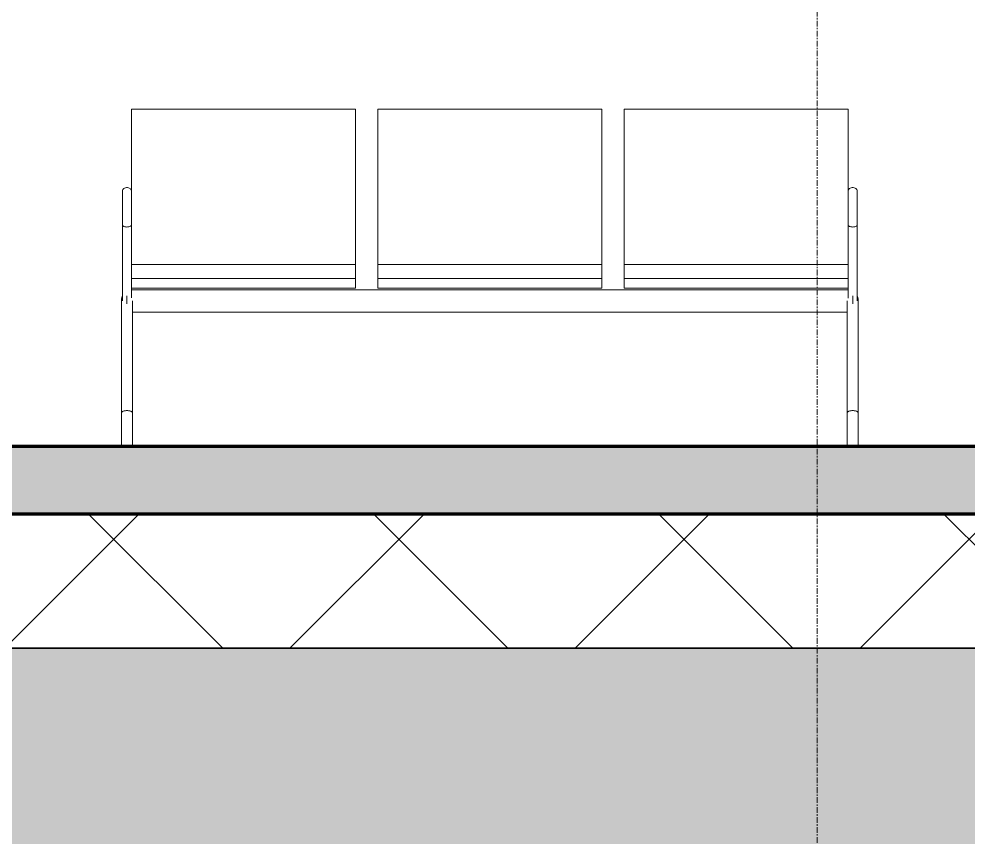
# Model space of a CAD drawing. Header units: millimetres. Extents: x -35190 to 411743, y -233114 to 23872.
# Drawn here: x 13960 to 16078, y -222143 to -220317 of the extents above; entities that cross this region are included whole.
import ezdxf

# ---------------------------------------------------------------- set-up
doc = ezdxf.new("R2010")
doc.units = ezdxf.units.MM
doc.linetypes.add('Centre', pattern=[31.75, 6.35, -4.7625, 15.875, -4.7625])
doc.linetypes.add('Grid Line', pattern=[22.225, 12.7, -3.175, 3.175, -3.175])
for name, color, linetype, lineweight in [('A-DETL-GENF', 92, 'Continuous', 18), ('A-DETL-THIN', 151, 'Continuous', 18), ('A-FLOR-LEVL', 51, 'Continuous', 18), ('I-FURN', 30, 'Continuous', 18), ('S-GRID', 1, 'Continuous', 9)]:
    doc.layers.add(name, color=color, linetype=linetype, lineweight=lineweight)

# ---------------------------------------------------------------- blocks, each defined once
blk = doc.blocks.new('Waitiing_Room_Seat_-_3St_3749 - Three Seater-V10-Section 2')
at = {"layer": 'I-FURN'}
for p, q in [((10715.3, 1203.1), (10715.3, 1203.1)), ((11215.3, 1203.1), (11215.3, 1203.1)), ((11265.3, 1203.1), (11265.3, 1203.1)), ((11765.3, 1203.1), (11765.3, 1203.1)), ((11815.3, 1203.1), (11815.3, 1203.1)), ((12315.3, 1203.1), (12315.3, 1203.1)), ((12335.3, 996.5), (12335.3, 990.9)), ((12335.3, 990.9), (12335.3, 996.5)), ((10715.3, 803.8), (11215.3, 803.8)), ((11215.3, 803.8), (11215.3, 804.3)), ((11265.3, 804.3), (11265.3, 803.8)), ((11265.3, 803.8), (11765.3, 803.8)), ((11765.3, 803.8), (11765.3, 804.3)), ((11815.3, 804.3), (11815.3, 803.8)), ((11815.3, 803.8), (12315.3, 803.8))]:
    blk.add_line(p, q, dxfattribs=at)
at = {"layer": 'I-FURN', "flags": 128}
for points in [[(10701.8, 1027.7), (10699.7, 1026.9), (10698, 1025.7), (10696.8, 1024.6), (10696.1, 1023.6), (10695.5, 1022.1), (10695.3, 1020.7)], [(10715.3, 1020.7), (10715.1, 1022.2), (10714.5, 1023.6), (10713.5, 1024.9), (10712.2, 1026.1), (10710.5, 1027.1), (10708.5, 1027.8), (10706.3, 1028.1), (10704, 1028.1)], [(12321.8, 1027.7), (12319.7, 1026.9), (12318, 1025.7), (12316.8, 1024.6), (12316.1, 1023.6), (12315.5, 1022.1), (12315.3, 1020.7)], [(12335.3, 1020.7), (12335.1, 1022.2), (12334.5, 1023.6), (12333.5, 1024.9), (12332.2, 1026.1), (12330.5, 1027.1), (12328.5, 1027.8), (12326.3, 1028.1), (12324.1, 1028.1)]]:
    blk.add_lwpolyline(points, dxfattribs=at)
blk = doc.blocks.new('Waitiing_Room_Seat_-_3St_3749 - Three Seater-V11-Section 2')
at = {"layer": 'I-FURN'}
for p, q in [((11215.3, 1203.1), (10715.3, 1203.1)), ((10715.3, 1203.1), (10715.3, 1200)), ((10715.3, 1200), (10715.3, 1021)), ((11215.3, 1200), (11215.3, 1203.1)), ((11215.3, 871.8), (11215.3, 1200)), ((11765.3, 1203.1), (11265.3, 1203.1)), ((11265.3, 1203.1), (11265.3, 1200)), ((11265.3, 1200), (11265.3, 871.8)), ((11765.3, 1200), (11765.3, 1203.1)), ((11765.3, 871.8), (11765.3, 1200)), ((12315.3, 1203.1), (11815.3, 1203.1)), ((11815.3, 1203.1), (11815.3, 1200)), ((11815.3, 1200), (11815.3, 871.8)), ((12315.3, 1200), (12315.3, 1203.1)), ((12315.3, 1021), (12315.3, 1200)), ((10695.3, 1017.6), (10695.3, 1014.6)), ((12315.3, 1017.6), (12315.3, 1014.6)), ((10715.3, 996.6), (10715.3, 991)), ((10695.3, 944.7), (10695.3, 775)), ((10715.3, 856.5), (10715.3, 944.7)), ((12315.3, 944.7), (12315.3, 856.5)), ((12335.3, 775), (12335.3, 944.7)), ((11215.3, 871.8), (11215.3, 856.4)), ((11265.3, 856.4), (11265.3, 871.8)), ((11765.3, 871.8), (11765.3, 856.4)), ((11815.3, 856.4), (11815.3, 871.8)), ((11215.3, 856.6), (10715.3, 856.6)), ((10715.3, 856.6), (10715.3, 835)), ((11215.3, 835), (11215.3, 856.6)), ((11765.3, 856.6), (11265.3, 856.6)), ((11265.3, 856.6), (11265.3, 835)), ((11765.3, 835), (11765.3, 856.6)), ((12315.3, 856.6), (11815.3, 856.6)), ((11815.3, 856.6), (11815.3, 835)), ((12315.3, 835), (12315.3, 856.6)), ((10715.3, 835), (10715.3, 825.2)), ((11215.3, 825.2), (11215.3, 835)), ((11265.3, 835), (11265.3, 825.2)), ((11765.3, 825.2), (11765.3, 835)), ((11815.3, 835), (11815.3, 825.2)), ((12315.3, 825.2), (12315.3, 835)), ((10715.3, 782.2), (10715.3, 825.2)), ((10715.3, 825.2), (11215.3, 825.2)), ((11215.3, 826), (11215.3, 808.1)), ((11215.3, 803.8), (11215.3, 808.1)), ((11265.3, 808.1), (11265.3, 826)), ((11265.3, 825.2), (11765.3, 825.2)), ((11265.3, 808.1), (11265.3, 803.8)), ((11765.3, 826), (11765.3, 808.1)), ((11765.3, 803.8), (11765.3, 808.1)), ((11815.3, 808.1), (11815.3, 826)), ((11815.3, 825.2), (12315.3, 825.2)), ((11815.3, 808.1), (11815.3, 803.8)), ((12315.3, 825.2), (12315.3, 781.5)), ((10705.3, 786.5), (10705.3, 775)), ((12315.9, 800), (10714.9, 800)), ((10715.3, 803.8), (11215.3, 803.8)), ((11265.3, 803.8), (11765.3, 803.8)), ((11815.3, 803.8), (12315.3, 803.8)), ((12325.3, 775), (12325.3, 786.5)), ((10692.8, 775), (10692.8, 525)), ((10692.8, 775), (10692.8, 762.4)), ((10705.3, 775), (10705.3, 768.5)), ((10717.8, 525), (10717.8, 775)), ((12312.8, 775), (12312.8, 525)), ((12325.3, 768.5), (12325.3, 775)), ((12337.8, 525), (12337.8, 775)), ((12337.8, 762.4), (12337.8, 775)), ((10717.4, 750), (12313.2, 750)), ((10692.8, 525), (10692.8, 450)), ((10717.8, 450), (10717.8, 525)), ((12312.8, 525), (12312.8, 450)), ((12337.8, 450), (12337.8, 525))]:
    blk.add_line(p, q, dxfattribs=at)
at = {"layer": 'I-FURN', "flags": 128}
for points in [[(10715.3, 1020.7), (10715.1, 1022.2), (10714.5, 1023.6), (10713.5, 1024.9), (10712.2, 1026.1), (10710.5, 1027.1), (10708.5, 1027.8), (10706.3, 1028.1), (10704, 1028.1), (10701.8, 1027.7), (10699.7, 1026.9), (10698, 1025.7), (10696.8, 1024.6), (10696.1, 1023.6), (10695.5, 1022.1), (10695.3, 1020.7)], [(10695.3, 996.5), (10695.3, 1014.6), (10695.3, 1020.7), (10695.3, 1014.6), (10695.3, 996.5)], [(10695.3, 996.5), (10695.3, 1014.6), (10695.3, 1020.7)], [(10715.3, 996.5), (10715.3, 1014.6), (10715.3, 1020.7), (10715.3, 1014.6), (10715.3, 996.5)], [(10715.3, 1017.6), (10715.3, 1020.7), (10715.3, 1014.6), (10715.3, 996.5)], [(12335.3, 1020.7), (12335.1, 1022.2), (12334.5, 1023.6), (12333.5, 1024.9), (12332.2, 1026.1), (12330.5, 1027.1), (12328.5, 1027.8), (12326.3, 1028.1), (12324, 1028.1), (12321.8, 1027.7), (12319.7, 1026.9), (12318, 1025.7), (12316.8, 1024.6), (12316.1, 1023.6), (12315.5, 1022.1), (12315.3, 1020.7)], [(12315.3, 996.5), (12315.3, 1014.6), (12315.3, 1020.7)], [(12315.3, 996.5), (12315.3, 1014.6), (12315.3, 1020.7), (12315.3, 1014.6), (12315.3, 996.5)], [(12335.3, 1017.6), (12335.3, 1020.7), (12335.3, 1014.6), (12335.3, 996.5)], [(12335.3, 996.5), (12335.3, 1014.6), (12335.3, 1020.7), (12335.3, 1014.6), (12335.3, 996.5)], [(10695.3, 996.5), (10695.3, 984.7), (10695.3, 965.2), (10695.3, 944.7)], [(10695.3, 944.7), (10695.3, 965.2), (10695.3, 984.7), (10695.3, 996.5)], [(10715.3, 944.7), (10715.3, 965.2), (10715.3, 984.7), (10715.3, 996.5)], [(10715.3, 996.5), (10715.3, 984.7), (10715.3, 965.2), (10715.3, 944.7)], [(12315.3, 944.7), (12315.3, 965.2), (12315.3, 984.7), (12315.3, 996.5)], [(12315.3, 996.5), (12315.3, 984.7), (12315.3, 965.2), (12315.3, 944.7)], [(12335.3, 996.5), (12335.3, 984.7), (12335.3, 965.2), (12335.3, 944.7)], [(12335.3, 944.7), (12335.3, 965.2), (12335.3, 984.7), (12335.3, 996.5)]]:
    blk.add_lwpolyline(points, dxfattribs=at)
at = {"layer": 'I-FURN'}
for points in [[(10715.3, 996.5), (10715.3, 996.1), (10715.3, 995.8), (10715.2, 995.5)], [(12335.3, 996.5), (12335.3, 996.1), (12335.3, 995.8), (12335.2, 995.5)]]:
    blk.add_open_spline(points, degree=3, dxfattribs=at)
for points, knots in [([(10715.3, 944.7), (10715.3, 944.2), (10715, 943.3), (10713.3, 941.7), (10710.4, 940.6), (10706.9, 940.1), (10703.8, 940.1), (10700.8, 940.5), (10698.5, 941.3), (10696.9, 942.1), (10695.8, 943.2), (10695.3, 944.1), (10695.3, 944.7)], [-1, -1, -1, -1, -0.916667, -0.833333, -0.666667, -0.555556, -0.444444, -0.333333, -0.222222, -0.166667, -0.111111, 0, 0, 0, 0]), ([(12335.3, 944.7), (12335.3, 944.2), (12335, 943.3), (12333.3, 941.7), (12330.4, 940.6), (12326.9, 940.1), (12323.8, 940.1), (12320.8, 940.5), (12318.5, 941.3), (12316.9, 942.1), (12315.8, 943.2), (12315.3, 944.1), (12315.3, 944.7)], [-1, -1, -1, -1, -0.916667, -0.833333, -0.666667, -0.555556, -0.444444, -0.333333, -0.222222, -0.166667, -0.111111, 0, 0, 0, 0]), ([(10695.2, 785.4), (10695, 784.9), (10694.6, 784.1), (10694.1, 782.8), (10693.7, 781.4), (10693, 778.9), (10692.8, 776.6), (10692.8, 775)], [0.7987111, 0.7987111, 0.7987111, 0.7987111, 0.8333333, 0.8541667, 0.875, 0.9166667, 1, 1, 1, 1]), ([(12337.8, 775), (12337.8, 776.6), (12337.6, 778.9), (12336.9, 781.8), (12336.3, 783.5), (12335.8, 784.7), (12335.5, 785.2), (12335.4, 785.4)], [0, 0, 0, 0, 0.0833333, 0.125, 0.1666667, 0.1875, 0.2012889, 0.2012889, 0.2012889, 0.2012889]), ([(10717.8, 525), (10717.8, 525.5), (10717.5, 526.4), (10716.5, 527.4), (10715.3, 528.2), (10713.8, 528.8), (10711.6, 529.5), (10708.6, 530.1), (10705.3, 530.2), (10702, 530.1), (10699, 529.5), (10696.8, 528.8), (10695.4, 528.2), (10694.2, 527.4), (10693.1, 526.4), (10692.8, 525.5), (10692.8, 525)], [0, 0, 0, 0, 0.083333, 0.166667, 0.208333, 0.25, 0.333333, 0.416667, 0.5, 0.583333, 0.666667, 0.75, 0.791667, 0.833333, 0.916667, 1, 1, 1, 1]), ([(12337.8, 525), (12337.8, 525.5), (12337.5, 526.4), (12336.5, 527.4), (12335.3, 528.2), (12333.8, 528.8), (12331.6, 529.5), (12328.6, 530.1), (12325.3, 530.2), (12322, 530.1), (12319, 529.5), (12316.8, 528.8), (12315.4, 528.2), (12314.2, 527.4), (12313.1, 526.4), (12312.8, 525.5), (12312.8, 525)], [0, 0, 0, 0, 0.083333, 0.166667, 0.208333, 0.25, 0.333333, 0.416667, 0.5, 0.583333, 0.666667, 0.75, 0.791667, 0.833333, 0.916667, 1, 1, 1, 1])]:
    blk.add_open_spline(points, degree=3, knots=knots, dxfattribs=at)

msp = doc.modelspace()

# ---------------------------------------------------------------- hatches: boundary and pattern name
at = {"layer": 'A-DETL-GENF'}
h = msp.add_hatch(dxfattribs=at)
h.set_pattern_fill('FP_7', style=0, pattern_type=2)
h.set_pattern_definition([(50, (6216.13, -214796.49), (127.5292, -11.1576), [13.335, -146.685]), (355, (6216.13, -214796.5), (-24.6697, 133.74), [10.668, -117.348]), (100.451, (6226.76, -214797.42), (102.8597, 122.5818), [11.333, -124.663]), (46.184, (6216.13, -214760.93), (189.7552, -29.4304), [20.003, -220.028]), (96.636, (6231.94, -214763.39), (166.1822, 173.1996), [17, -186.995]), (351.184, (6216.13, -214760.93), (166.184, 173.1976), [16.002, -176.022]), (21, (6233.91, -214769.82), (106.13027, -71.586), [13.335, -146.685]), (326, (6233.91, -214769.82), (43.2619, 128.93175), [10.668, -117.348]), (71.451, (6242.75, -214775.79), (149.392, 57.34505), [11.333, -124.663]), (37.5, (6216.13, -214796.494), (2.16223, 59.18836), [5.867, -110.058, 5.867, -113.259, -117.793]), (37.5, (6216.13, -214796.494), (2.16223, 59.18836), [-235.052, 5.867, -111.925]), (7.5, (6216.13, -214796.494), (46.77386, 70.12615), [5.867, -62.052, 5.867, -107.391, -44.895]), (7.5, (6216.13, -214796.494), (46.77386, 70.12615), [-181.178, 5.867, -39.027]), (327.5, (6176.48, -214796.494), (94.91367, -4.01009), [5.867, -38.583, 5.867, -132.817, -184.023]), (327.5, (6176.48, -214796.494), (94.91367, -4.01009), [-183.134, 5.867, -178.156]), (317.5, (6158.7, -214796.49), (103.69057, 17.79882), [5.867, -51.918, 5.867, -86.233, -130.683]), (317.5, (6158.7, -214796.49), (103.69057, 17.79882), [-149.885, 5.867, -124.816])])
h.paths.add_polyline_path([(-6376.1, -221721.5), (-6376.1, -221306.5), (-4879.2, -221306.5), (-4879.2, -221156.5), (-6676.1, -221156.5), (-6676.1, -221721.5), (-6558.5, -221721.5)])
h.paths.add_polyline_path([(24295.8, -221721.5), (24295.8, -221571.5), (23995.8, -221571.5), (23995.8, -221421.5), (23707.8, -221421.5), (23707.8, -221271.5), (11735.8, -221271.5), (11735.8, -221121.5), (11435.8, -221121.5), (11435.8, -220971.5), (11135.8, -220971.5), (11135.8, -220821.5), (10835.8, -220821.5), (10835.8, -220671.5), (10535.8, -220671.5), (10535.8, -220521.5), (10235.8, -220521.5), (10235.8, -220371.5), (9935.8, -220371.5), (9935.8, -220221.5), (9635.8, -220221.5), (9635.8, -220071.5), (9335.8, -220071.5), (9335.8, -219921.5), (9035.8, -219921.5), (9035.8, -219771.5), (8735.8, -219771.5), (8735.8, -219621.5), (8435.8, -219621.5), (8435.8, -219471.5), (8135.8, -219471.5), (8135.8, -219321.5), (7835.8, -219321.5), (7835.8, -219171.5), (7535.8, -219171.5), (7535.8, -219021.5), (5510.8, -219021.5), (5510.8, -219321.5), (5735.8, -219321.5), (5735.8, -219171.5), (7200.4, -219171.5), (11400.4, -221271.5), (3485.8, -221271.5), (3485.8, -221421.5), (23595.8, -221421.5), (23595.8, -221521.5), (23960.4, -221721.5)])
h.paths.add_polyline_path([(211.3, -221421.5), (285.8, -221421.5), (285.8, -221271.5), (-4864.2, -221271.5), (-4864.2, -221421.5), (-540.9, -221421.5)])
h.paths.add_polyline_path([(-6558.5, -219251.5), (-6376.1, -219251.5), (-6376.1, -218801.5), (-8314.2, -218801.5), (-8314.2, -218951.5), (-6676.1, -218951.5), (-6676.1, -219251.5)])
h.paths.add_polyline_path([(3710.8, -218571.5), (3710.8, -218346.5), (3485.8, -218346.5), (3485.8, -218571.5)])
h.paths.add_polyline_path([(19270.8, -218523.5), (19515.8, -218523.5), (19515.8, -218271.5), (24595.8, -218271.5), (24595.8, -218171.5), (24495.8, -218171.5), (24495.8, -217771.5), (24595.8, -217771.5), (24595.8, -217671.5), (24295.8, -217671.5), (24295.8, -218121.5), (19270.8, -218121.5), (19270.8, -218424.7)])
h.paths.add_polyline_path([(13560.8, -217971.5), (13560.8, -217521.5), (11735.8, -217521.5), (11735.8, -217371.5), (11435.8, -217371.5), (11435.8, -217221.5), (11135.8, -217221.5), (11135.8, -217071.5), (10835.8, -217071.5), (10835.8, -216921.5), (10535.8, -216921.5), (10535.8, -216771.5), (10235.8, -216771.5), (10235.8, -216621.5), (9935.8, -216621.5), (9935.8, -216471.5), (9635.8, -216471.5), (9635.8, -216321.5), (9335.8, -216321.5), (9335.8, -216171.5), (9035.8, -216171.5), (9035.8, -216021.5), (8735.8, -216021.5), (8735.8, -215871.5), (8435.8, -215871.5), (8435.8, -215721.5), (8135.8, -215721.5), (8135.8, -215571.5), (7835.8, -215571.5), (7835.8, -215421.5), (7535.8, -215421.5), (7535.8, -215271.5), (5510.8, -215271.5), (5510.8, -215571.5), (5735.8, -215571.5), (5735.8, -215421.5), (7200.4, -215421.5), (11700.4, -217671.5), (13335.8, -217671.5), (13335.8, -217971.5)])
h.paths.add_polyline_path([(211.3, -217971.5), (285.8, -217971.5), (285.8, -217521.5), (-4864.2, -217521.5), (-4864.2, -217971.5), (-4639.2, -217971.5), (-4639.2, -217671.5), (-3839.2, -217671.5), (-3839.2, -217971.5), (-3614.2, -217971.5), (-3614.2, -217671.5), (-2064.2, -217671.5), (-2064.2, -217971.5), (-1839.2, -217971.5), (-1839.2, -217671.5), (60.8, -217671.5), (60.8, -217971.5)])
h.paths.add_polyline_path([(5510.8, -217971.5), (5735.8, -217971.5), (5735.8, -217521.5), (3485.8, -217521.5), (3485.8, -217971.5), (3710.8, -217971.5), (3710.8, -217671.5), (5510.8, -217671.5), (5510.8, -217942.6)])
h.paths.add_polyline_path([(-6652.6, -217859.7), (-6376.1, -217859.7), (-6376.1, -217559.7), (-4879.2, -217559.7), (-4879.2, -217409.7), (-6676.1, -217409.7), (-6676.1, -217859.7), (-6664.3, -217859.7)])
h.paths.add_polyline_path([(-6676.1, -215496.5), (-6376.1, -215496.5), (-6376.1, -215046.5), (-8314.2, -215046.5), (-8314.2, -215196.5), (-6676.1, -215196.5)])
h.paths.add_polyline_path([(-2045.3, -215421.5), (-1839.2, -215421.5), (-1839.2, -215196.5), (-2064.2, -215196.5), (-2064.2, -215421.5)])
h.paths.add_polyline_path([(3485.8, -214821.5), (3710.8, -214821.5), (3710.8, -214596.5), (3485.8, -214596.5)])
h.paths.add_polyline_path([(5510.8, -214221.5), (5735.8, -214221.5), (5735.8, -213771.5), (3485.8, -213771.5), (3485.8, -214221.5), (3710.8, -214221.5), (3710.8, -213921.5), (5510.8, -213921.5), (5510.8, -214086.3)])
h.paths.add_polyline_path([(13335.8, -214221.5), (13560.8, -214221.5), (13560.8, -213771.5), (10038, -213771.5), (10038, -213921.5), (13335.8, -213921.5), (13335.8, -214086.3)])
h.paths.add_polyline_path([(-4864.2, -214221.5), (-4639.2, -214221.5), (-4639.2, -213921.5), (-3839.2, -213921.5), (-3839.2, -214221.5), (-3614.2, -214221.5), (-3614.2, -213921.5), (-2064.2, -213921.5), (-2064.2, -214221.5), (-1839.2, -214221.5), (-1839.2, -213921.5), (60.8, -213921.5), (60.8, -214221.5), (285.8, -214221.5), (285.8, -213771.5), (-4864.2, -213771.5), (-4864.2, -214206.8)])
h.paths.add_polyline_path([(-2064.2, -211671.5), (-1839.2, -211671.5), (-1839.2, -211446.5), (-2064.2, -211446.5)])
h.paths.add_polyline_path([(3710.8, -211071.5), (3710.8, -210846.5), (3470.6, -210846.5), (3470.6, -211071.5)])
h.paths.add_polyline_path([(19495.8, -211031.5), (19495.8, -210806.5), (19270.8, -210806.5), (19270.8, -211031.5)])
at = {"layer": 'A-DETL-GENF', "lineweight": 25}
h = msp.add_hatch(dxfattribs=at)
h.set_pattern_fill('FP_4', color=250, style=0, pattern_type=2)
h.set_pattern_definition([(45, (6216.13, -214796.5), (-318.198, 318.198), []), (135, (6216.13, -214796.5), (-318.198, -318.198), [])])
h.paths.add_polyline_path([(19016.5, -221721.5), (19270.8, -221721.5), (19270.8, -221421.5), (5735.8, -221421.5), (5735.8, -221721.5), (18264.3, -221721.5)])
h.paths.add_polyline_path([(-4639.2, -221721.5), (-3839.2, -221721.5), (-3839.2, -221421.5), (-4639.2, -221421.5), (-4639.2, -221441.5)])
h.paths.add_polyline_path([(-3614.2, -221721.5), (-2064.2, -221721.5), (-2064.2, -221421.5), (-3614.2, -221421.5), (-3614.2, -221442.6)])
h.paths.add_polyline_path([(-1839.2, -221721.5), (60.8, -221721.5), (60.8, -221421.5), (-1839.2, -221421.5), (-1839.2, -221436.7)])
h.paths.add_polyline_path([(3710.8, -221721.5), (5510.8, -221721.5), (5510.8, -221421.5), (3710.8, -221421.5), (3710.8, -221434.2)])
h = msp.add_hatch(dxfattribs=at)
h.set_pattern_fill('FP_5', color=250, style=0, pattern_type=2)
h.set_pattern_definition([(0, (6216.13, -214796.5), (317.5, 317.5), [317.5, -317.5]), (0, (6216.13, -214677.43), (317.5, 317.5), [317.5, -317.5]), (0, (6216.13, -214558.37), (317.5, 317.5), [317.5, -317.5]), (90, (6255.82, -214518.68), (-317.5, 317.5), [317.5, -317.5]), (90, (6374.88, -214518.68), (-317.5, 317.5), [317.5, -317.5]), (90, (6493.94, -214518.68), (-317.5, 317.5), [317.5, -317.5])])
h.paths.add_polyline_path([(-3614.2, -222321.5), (-2064.2, -222321.5), (-2064.2, -221721.5), (-3614.2, -221721.5), (-3614.2, -221798.9)])
h.paths.add_polyline_path([(-4639.2, -222321.5), (-3839.2, -222321.5), (-3839.2, -221721.5), (-4639.2, -221721.5), (-4639.2, -221798.9)])
h.paths.add_polyline_path([(285.8, -222321.5), (3485.8, -222321.5), (3485.8, -221721.5), (285.8, -221721.5), (285.8, -221798.9)])
h.paths.add_polyline_path([(3710.8, -222321.5), (5510.8, -222321.5), (5510.8, -221721.5), (3710.8, -221721.5), (3710.8, -221798.9)])
h.paths.add_polyline_path([(5735.8, -222321.5), (19270.8, -222321.5), (19270.8, -221721.5), (5735.8, -221721.5), (5735.8, -221798.9)])
h.paths.add_polyline_path([(-1839.2, -222321.5), (60.8, -222321.5), (60.8, -221721.5), (-1839.2, -221721.5), (-1839.2, -221798.9)])

# ---------------------------------------------------------------- linework, layer by layer
at = {"layer": 'A-DETL-THIN', "lineweight": 100}
for p, q in [((23707.8, -221271.5), (11735.8, -221271.5)), ((3485.8, -221421.5), (23595.8, -221421.5))]:
    msp.add_line(p, q, dxfattribs=at)
at = {"layer": 'A-DETL-THIN', "lineweight": 35}
msp.add_line((19270.8, -221721.5), (5735.8, -221721.5), dxfattribs=at)
at = {"layer": 'A-FLOR-LEVL', "linetype": 'Centre', "lineweight": 9}
for p, q in [((-14214.6, -221271.5), (29477.2, -221271.5)), ((-13579.6, -221721.5), (29477.2, -221721.5))]:
    msp.add_line(p, q, dxfattribs=at)
at = {"layer": 'S-GRID', "linetype": 'Grid Line'}
msp.add_line((15741.3, -222400.6), (15741.3, -205333.1), dxfattribs=at)

# ---------------------------------------------------------------- block references
at = {"layer": 'I-FURN'}
for name in ['Waitiing_Room_Seat_-_3St_3749 - Three Seater-V11-Section 2', 'Waitiing_Room_Seat_-_3St_3749 - Three Seater-V10-Section 2', 'Waitiing_Room_Seat_-_3St_3749 - Three Seater-V10-Section 2']:
    msp.add_blockref(name, (3495.5, -221721.5), dxfattribs=at)

doc.saveas('drawing.dxf')
